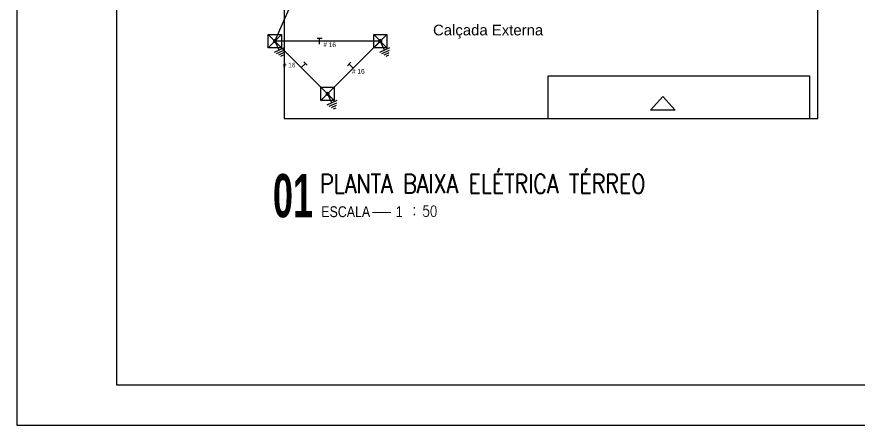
# Model space of a CAD drawing. Header units: millimetres. Extents: x 3082 to 3316, y 298 to 342.
# Drawn here: x 3252.96 to 3268.73, y 297.75 to 305.39 of the extents above; entities that cross this region are included whole.
import ezdxf
from ezdxf.enums import TextEntityAlignment as Align

# ---------------------------------------------------------------- set-up
doc = ezdxf.new("R2010")
doc.units = ezdxf.units.MM
doc.header["$MEASUREMENT"] = 0
doc.linetypes.add('CONTINU', pattern=[0])
doc.layers.get('0').update_dxf_attribs({"linetype": 'CONTINUOUS'})
for name, color, linetype in [('-HIDRO', 8, 'CONTINUOUS'), ('CABO-ILUM', 3, 'CONTINUOUS'), ('E-txt-g', 3, 'CONTINUOUS'), ('E-TXT-Y', 2, 'CONTINUOUS'), ('eletroduto parede e teto', 2, 'CONTINU'), ('FIACAO', 1, 'CONTINUOUS'), ('PAR-W', 7, 'CONTINUOUS')]:
    doc.layers.add(name, color=color, linetype=linetype)
doc.layers.add('E-Txt-W', color=7, linetype='CONTINUOUS', lineweight=20)
doc.layers.add('LEGENDA', color=7, linetype='CONTINUOUS', lineweight=0)
doc.styles.add('ARIAL', font='arial.ttf', dxfattribs={"height": 2})
doc.styles.add('Arial_2', font='arial.ttf', dxfattribs={"height": 200})
doc.styles.add('F2', font='ARIALN.TTF')
doc.styles.add('REG140', font='romans.shx', dxfattribs={"width": 0.8, "height": 0.35})
doc.styles.add('REG80', font='romans.shx', dxfattribs={"width": 0.8, "height": 0.2})
doc.styles.add('SANSSERIF2', font='sanssb__.ttf', dxfattribs={"width": 0.8})

# ---------------------------------------------------------------- blocks, each defined once
blk = doc.blocks.new('terreo')
at = {"layer": '-HIDRO'}
for p, q in [((-5.711, -11.14), (-5.711, -13.64)), ((4.289, -13.64), (4.289, -11.14)), ((-0.765, -13.64), (-0.765, -12.84)), ((-0.765, -12.84), (4.135, -12.84)), ((4.135, -12.84), (4.135, -13.64)), ((1.156, -13.486), (1.385, -13.229)), ((1.385, -13.229), (1.614, -13.486)), ((1.614, -13.486), (1.156, -13.486)), ((-5.711, -13.64), (-0.765, -13.64)), ((-5.711, -13.64), (4.289, -13.64)), ((4.135, -13.64), (4.289, -13.64))]:
    blk.add_line(p, q, dxfattribs=at)
at = {"layer": '-HIDRO', "style": 'Arial_2'}
blk.add_text('Calçada Externa', height=0.2, dxfattribs=at).set_placement((-2.922, -12.085))
blk = doc.blocks.new('*U310', base_point=(8491.6, 4881.8))
at = {"linetype": 'Continuous'}
for p, q in [((8503.8, 4898.5), (8512.2, 4880.3)), ((8508.3, 4897.8), (8514.6, 4884.2)), ((8512.8, 4897.1), (8517, 4888)), ((8517.2, 4896.4), (8519.3, 4891.9)), ((8479.6, 4869.8), (8503.6, 4893.8)), ((8479.6, 4893.8), (8503.6, 4869.8)), ((8479.6, 4893.8), (8503.6, 4893.8)), ((8479.6, 4869.8), (8479.6, 4893.8)), ((8508, 4889.4), (8493.3, 4882.6)), ((8503.6, 4893.8), (8503.6, 4869.8)), ((8503.6, 4869.8), (8479.6, 4869.8))]:
    blk.add_line(p, q, dxfattribs=at)
at = {"linetype": 'Continuous', "const_width": 3.68}
blk.add_lwpolyline([(8489.7, 4881.8, 1), (8493.4, 4881.8, 1)], format="xyb", close=True, dxfattribs=at)
blk = doc.blocks.new('IND_DES')
at = {"layer": 'E-Txt-W', "color": 7}
blk.add_line((0.0269, -0.2428), (0.1984, -0.2428), dxfattribs=at)
at = {"layer": 'E-txt-g', "color": 7, "style": 'F2'}
for s, p in [('ESCALA', (-0.4463, -0.2864)), ('1', (0.2426, -0.2864)), (':', (0.3988, -0.2706))]:
    blk.add_text(s, height=0.1, dxfattribs=at).set_placement(p)
blk.add_attdef('ESCALA', (0.4897, -0.2812), '', height=0.1, dxfattribs=at)
at = {"layer": 'E-Txt-W', "color": 6, "style": 'F2'}
blk.add_attdef('00', text='', height=0.4, dxfattribs=at).set_placement((-0.7083, -0.2881), align=Align.CENTER)
at = {"layer": 'E-TXT-Y', "color": 7, "style": 'F2'}
for tag, p in [('PROJETO', (-0.4563, 0.1829)), ('DESENHO', (-0.4582, -0.0658))]:
    blk.add_attdef(tag, p, '', height=0.175, dxfattribs=at)

msp = doc.modelspace()

# ---------------------------------------------------------------- linework, layer by layer
at = {"layer": '-HIDRO'}
for p, q in [((3252.961, 342.298), (3252.961, 297.748)), ((3254.836, 298.498), (3254.836, 341.548)), ((3315.286, 298.498), (3254.836, 298.498)), ((3252.961, 297.748), (3316.036, 297.748))]:
    msp.add_line(p, q, dxfattribs=at)
at = {"layer": 'CABO-ILUM'}
for p, q in [((3257.799, 304.94), (3258.191, 305.829)), ((3259.774, 304.94), (3257.799, 304.94)), ((3257.799, 304.94), (3258.786, 303.952)), ((3259.774, 304.94), (3258.786, 303.952))]:
    msp.add_line(p, q, dxfattribs=at)
at = {"layer": 'FIACAO', "color": 4}
for points in [[(3258.591, 304.995), (3258.683, 304.995)], [(3258.635, 304.885), (3258.635, 304.995)], [(3258.293, 304.446), (3258.372, 304.522)], [(3258.342, 304.554), (3258.405, 304.488)], [(3259.158, 304.478), (3259.221, 304.545)], [(3259.268, 304.434), (3259.188, 304.51)]]:
    msp.add_lwpolyline(points, dxfattribs=at)

# ---------------------------------------------------------------- block references
ref = msp.add_blockref('IND_DES', (3259.572, 302.224), dxfattribs=dict(xscale=2.024792438006414, yscale=2.024792438006414, zscale=2.024792438006414))
ref.add_attrib('00', '01', dxfattribs={"layer": 'E-Txt-W', "height": 0.8099, "style": 'SANSSERIF2', "width": 0.6}).set_placement((3258.138, 301.641), align=Align.CENTER)
ref.add_attrib('DESENHO', 'PLANTA BAIXA ELÉTRICA TÉRREO', (3258.645, 302.091), dxfattribs={"layer": 'E-TXT-Y', "height": 0.35434, "style": 'REG140', "width": 0.8})
ref.add_attrib('ESCALA', '50', (3260.564, 301.655), dxfattribs={"layer": 'CABO-ILUM', "height": 0.2025, "style": 'REG80', "width": 0.8})
at = {"layer": 'eletroduto parede e teto'}
msp.add_blockref('terreo', (3263.684, 317.132), dxfattribs=at)
at = {"layer": 'PAR-W', "linetype": 'ByBlock', "xscale": 0.01037087207464392, "yscale": 0.01037087207464392, "zscale": 0.01037087207464686, "rotation": 270}
for p in [(3257.799, 304.94), (3259.774, 304.94), (3258.786, 303.952)]:
    msp.add_blockref('*U310', p, dxfattribs=at)

# ---------------------------------------------------------------- texts
at = {"layer": 'LEGENDA', "style": 'ARIAL'}
for p in [(3258.706, 304.828), (3257.946, 304.447), (3259.244, 304.332)]:
    msp.add_text('# 16', height=0.0873, dxfattribs=at).set_placement(p)

doc.saveas('drawing.dxf')
